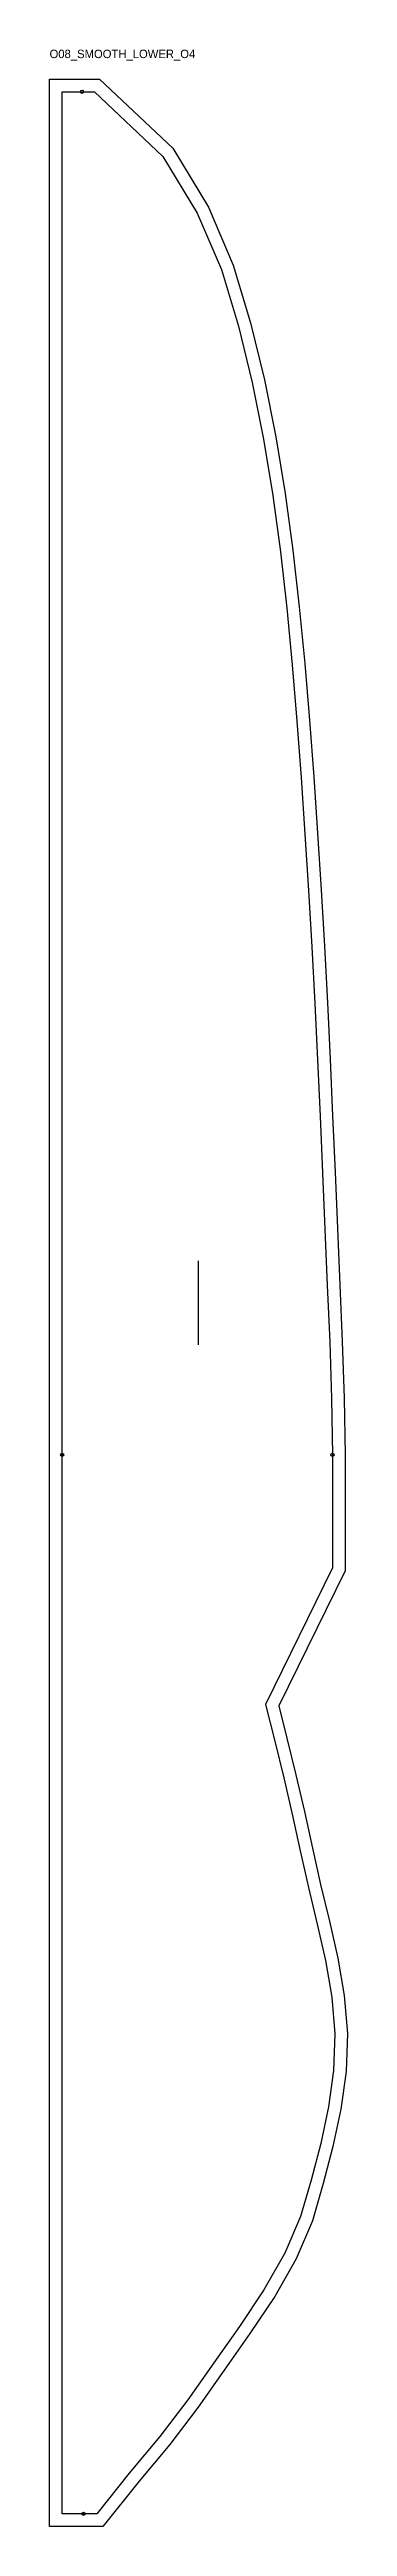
# Model space of a CAD drawing. Header units: millimetres. Extents: x -12 to 271, y -12 to 2343.
import ezdxf

# ---------------------------------------------------------------- set-up
doc = ezdxf.new("R2010")
doc.units = ezdxf.units.MM
for name, color, linetype in [('CUT', 1, 'Continuous'), ('GRAIN', 3, 'Continuous'), ('ID', 7, 'Continuous'), ('NOTCH', 2, 'Continuous'), ('SEAM', 5, 'Continuous')]:
    doc.layers.add(name, color=color, linetype=linetype)

msp = doc.modelspace()

# ---------------------------------------------------------------- linework, layer by layer
at = {"layer": 'CUT'}
msp.add_lwpolyline([(-12, -12), (-12, 38.7), (-12, 73.5), (-12, 108.5), (-12, 143.4), (-12, 178.2), (-12, 213), (-12, 247.8), (-12, 282.5), (-12, 317.3), (-12, 352.1), (-12, 386.9), (-12, 421.6), (-12, 456.4), (-12, 491.2), (-12, 526), (-12, 560.7), (-12, 595.5), (-12, 630.3), (-12, 665), (-12, 699.8), (-12, 734.6), (-12, 769.4), (-12, 899.4), (-12, 953), (-12, 1006.7), (-12, 1060.3), (-12, 1114), (-12, 1167.6), (-12, 1221.3), (-12, 1274.9), (-12, 1328.6), (-12, 1382.2), (-12, 1435.9), (-12, 1489.6), (-12, 1543.2), (-12, 1596.9), (-12, 1650.5), (-12, 1704.2), (-12, 1757.8), (-12, 1811.5), (-12, 1865.1), (-12, 1918.8), (-12, 1972.4), (-12, 2026.1), (-12, 2079.8), (-12, 2133.4), (-12, 2187.2), (-12, 2241.1), (-12, 2314.5), (6.4, 2314.5), (12.7, 2314.5), (18.9, 2314.5), (24.9, 2314.5), (35.4, 2314.5), (105.1, 2248.8), (139, 2192.7), (162.6, 2137.5), (179.1, 2082.9), (192.2, 2028.7), (203.1, 1974.6), (212, 1920.6), (219.3, 1866.6), (225.4, 1812.7), (230.6, 1758.9), (235.1, 1705.1), (239.2, 1651.4), (242.8, 1597.6), (246.2, 1543.9), (249.3, 1490.2), (252.1, 1436.5), (254.7, 1382.8), (257.1, 1329.1), (259.4, 1275.4), (261.6, 1221.8), (264, 1168.2), (266.3, 1114.4), (268.1, 1060.6), (268.9, 1006.8), (268.9, 953), (268.9, 896.6), (206, 768), (213.7, 737.5), (222.2, 702.6), (230.3, 667.7), (237.8, 632.9), (245.6, 598.3), (254.1, 563.5), (262.1, 528.3), (268.2, 492.7), (271.2, 456.7), (269.9, 420.6), (265, 384.8), (257.4, 349.3), (248.2, 314.1), (237.8, 278.5), (222.5, 242.4), (202, 206.7), (178.5, 171.4), (154, 136.5), (129.3, 101.4), (102.2, 66), (73.1, 31.1), (38.8, -12), (26.8, -12), (20.3, -12), (13.7, -12), (6.9, -12), (-12, -12)], close=True, dxfattribs=at)
at = {"layer": 'GRAIN'}
msp.add_line((129.6, 1111.3), (129.6, 1191.3), dxfattribs=at)
at = {"layer": 'NOTCH'}
for centre in [(18.9, 2302.5), (0, 1006.7), (256.9, 1006.7), (20.3, 0)]:
    msp.add_circle(centre, 1.5, dxfattribs=at)
at = {"layer": 'SEAM'}
msp.add_lwpolyline([(0, 0), (0, 38.7), (0, 73.5), (0, 108.5), (0, 143.4), (0, 178.2), (0, 213), (0, 247.8), (0, 282.5), (0, 317.3), (0, 352.1), (0, 386.9), (0, 421.6), (0, 456.4), (0, 491.2), (0, 526), (0, 560.7), (0, 595.5), (0, 630.3), (0, 665), (0, 699.8), (0, 734.6), (0, 769.4), (0, 899.4), (0, 953), (0, 1006.7), (0, 1060.3), (0, 1114), (0, 1167.6), (0, 1221.3), (0, 1274.9), (0, 1328.6), (0, 1382.2), (0, 1435.9), (0, 1489.6), (0, 1543.2), (0, 1596.9), (0, 1650.5), (0, 1704.2), (0, 1757.8), (0, 1811.5), (0, 1865.1), (0, 1918.8), (0, 1972.4), (0, 2026.1), (0, 2079.8), (0, 2133.4), (0, 2187.2), (0, 2241.1), (0, 2302.5), (6.4, 2302.5), (12.7, 2302.5), (18.9, 2302.5), (24.9, 2302.5), (30.6, 2302.5), (95.6, 2241.1), (128.3, 2187.2), (151.3, 2133.4), (167.5, 2079.8), (180.5, 2026.1), (191.3, 1972.4), (200.2, 1918.8), (207.4, 1865.1), (213.4, 1811.5), (218.6, 1757.8), (223.2, 1704.2), (227.2, 1650.5), (230.8, 1596.9), (234.2, 1543.2), (237.3, 1489.6), (240.1, 1435.9), (242.7, 1382.3), (245.1, 1328.6), (247.4, 1274.9), (249.6, 1221.3), (252, 1167.6), (254.3, 1114), (256.1, 1060.3), (256.9, 1006.7), (256.9, 953), (256.9, 899.4), (193.3, 769.4), (202.1, 734.6), (210.6, 699.8), (218.6, 665), (226.1, 630.3), (234, 595.5), (242.4, 560.7), (250.3, 526), (256.3, 491.2), (259.2, 456.4), (258, 421.6), (253.2, 386.9), (245.8, 352.1), (236.6, 317.3), (226.5, 282.5), (211.7, 247.8), (191.8, 213), (168.6, 178.2), (144.1, 143.4), (119.6, 108.5), (92.8, 73.5), (63.8, 38.7), (33, 0), (26.8, 0), (20.3, 0), (13.7, 0), (6.9, 0)], close=True, dxfattribs=at)

# ---------------------------------------------------------------- texts
at = {"layer": 'ID'}
msp.add_text('O08_SMOOTH_LOWER_O4', height=8, dxfattribs=at).set_placement((-12, 2334.5))

doc.saveas('drawing.dxf')
